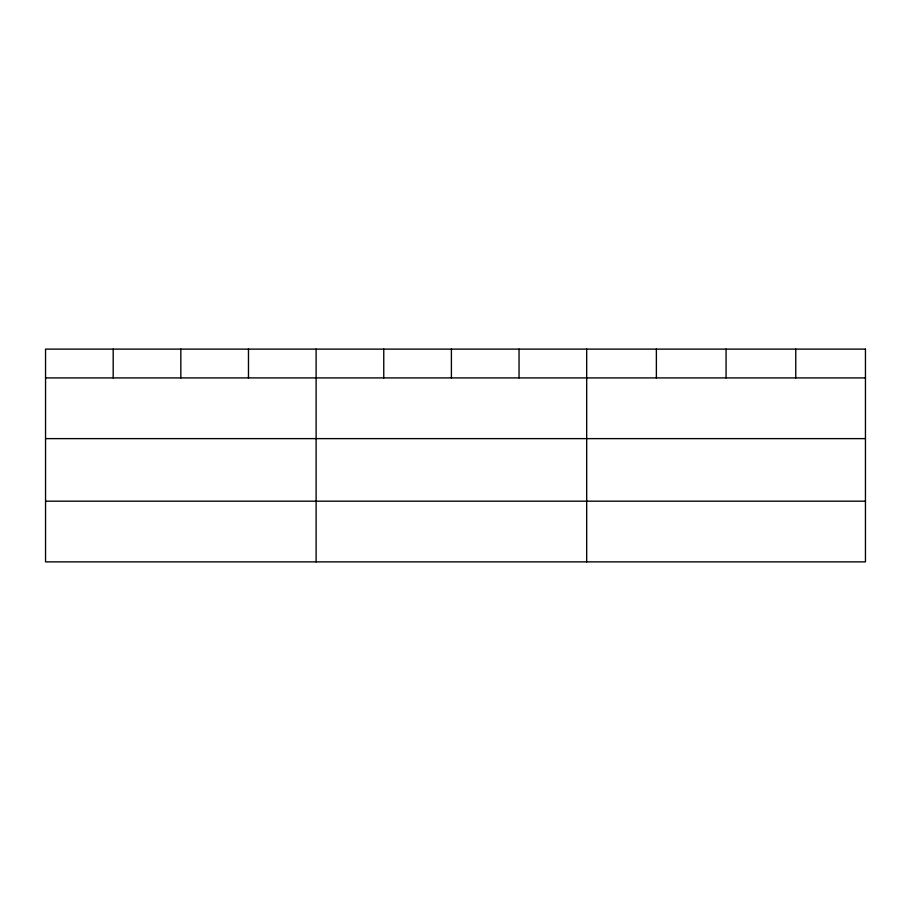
<?xml version="1.0" encoding="UTF-8"?>
<svg xmlns="http://www.w3.org/2000/svg" width="911" height="911" viewBox="0 0 911 911"><rect width="100%" height="100%" fill="white"/><g stroke="black" fill="none" stroke-linecap="round" stroke-linejoin="round"><path stroke-width="1.37" d="M45.55 377.917L865.45 377.917M45.55 438.624L865.45 438.624M45.55 501.175L865.45 501.175M795.758 349.118L795.758 377.917M726.067 349.118L726.067 377.917M656.375 349.118L656.375 377.917M586.684 349.118L586.684 561.882M519.042 349.118L519.042 377.917M451.4 349.118L451.4 377.917M383.759 349.118L383.759 377.917M316.117 349.118L316.117 561.882M248.475 349.118L248.475 377.917M180.834 349.118L180.834 377.917M113.192 349.118L113.192 377.917M865.45 349.118L45.55 349.118L45.55 561.882L865.45 561.882L865.45 349.118"/></g></svg>
